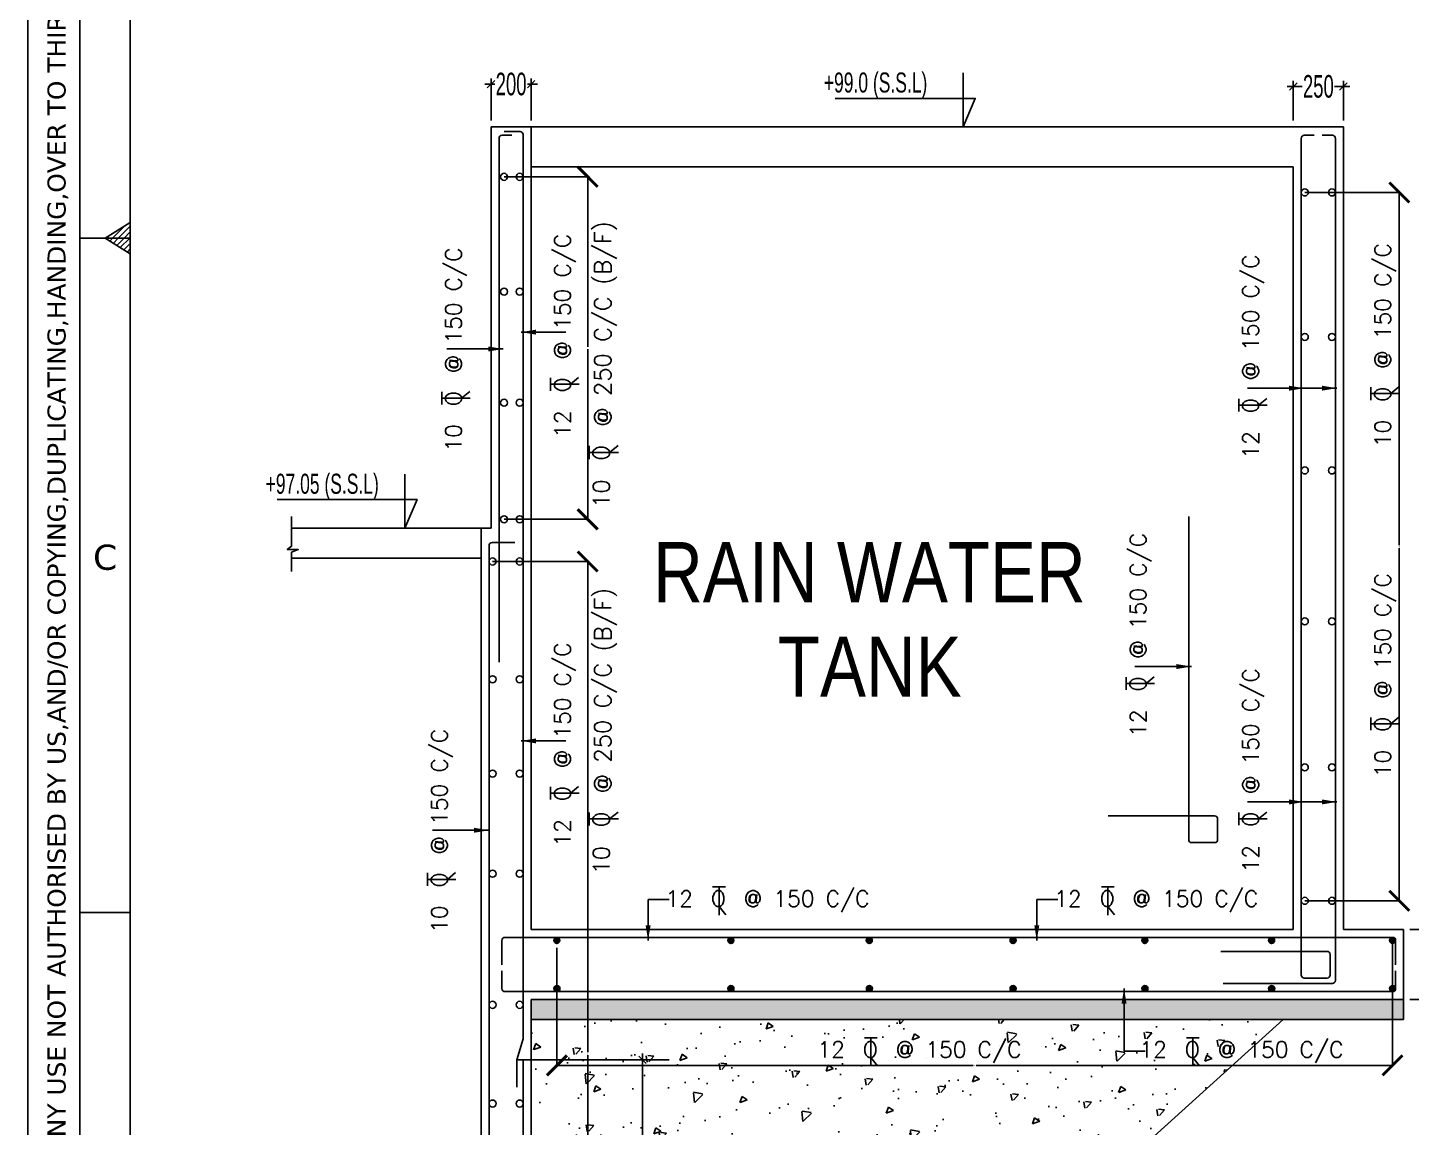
# Model space of a CAD drawing. Extents: x 1878645 to 3043969, y -1160829 to -603973.
# Drawn here: x 2208999 to 2215898, y -720301 to -714820 of the extents above; entities that cross this region are included whole.
import ezdxf
from ezdxf.enums import TextEntityAlignment as Align

# ---------------------------------------------------------------- set-up
doc = ezdxf.new("R2010")
doc.units = 0
doc.header["$LTSCALE"] = 100
doc.header["$PDMODE"] = 66
doc.linetypes.add('CONTINOUS', pattern=[0])
doc.linetypes.add('CONTINULUS', pattern=[0])
doc.layers.get('Defpoints').update_dxf_attribs({"lineweight": 0})
for name, color, linetype in [('A-ANNO-TEXT', 8, 'Continuous'), ('C-HAT', 8, 'Continuous'), ('C-REINF-DOT', 2, 'Continuous'), ('C-RETAINING WALL DETAILS', 4, 'Continuous'), ('CDIM', 3, 'Continuous'), ('Dim', 3, 'Continuous'), ('REINF', 5, 'Continuous'), ('S-DIM', 9, 'Continuous'), ('S-LEVEL MARK', 4, 'Continuous')]:
    doc.layers.add(name, color=color, linetype=linetype)
doc.layers.add('STR-DIM', color=1, linetype='CONTINOUS', lineweight=5)
doc.styles.add('DIM-1', font='ARIALN.TTF')
doc.styles.add('ROMANS', font='simplex.shx', dxfattribs={"width": 0.75})
doc.styles.add('SOBHA', font='swisscl.ttf')
doc.styles.add('sobha.sed', font='swisscl.ttf', dxfattribs={"width": 0.8})
doc.styles.get("Standard").update_dxf_attribs({"font": 'verdana.ttf'})
doc.dimstyles.new('mm ond feet with line', dxfattribs={"dimtxt": 200, "dimasz": 100, "dimexe": 0.18, "dimexo": 0.0625, "dimgap": 0.09, "dimtad": 0, "dimdec": 0, "dimzin": 0, "dimdsep": 46, "dimtxsty": 'Standard', "dimblk": 'ARCHTICK', "dimcen": 0, "dimclrd": 8, "dimclre": 8, "dimclrt": 7, "dimadec": 0, "dimazin": 0, "dimtfac": 1, "dimtdec": 0, "dimtofl": 0, "dimtmove": 0, "dimatfit": 3, "dimfxl": 1, "dimtolj": 1, "dimtzin": 0, "dimarcsym": 0})
doc.dimstyles.new('S-25 MM', dxfattribs={"dimscale": 25, "dimtxt": 2.5, "dimasz": 1.5, "dimexe": 1.15, "dimexo": 1.25, "dimgap": 0.1, "dimtad": 0, "dimdec": 0, "dimrnd": 0.0005, "dimzin": 0, "dimdsep": 46, "dimtxsty": 'sobha.sed', "dimblk": 'OBLIQUE', "dimcen": 0.09, "dimdle": 1.25, "dimclrd": 8, "dimclre": 8, "dimclrt": 6, "dimadec": 0, "dimazin": 0, "dimtfac": 1, "dimtdec": 0, "dimtofl": 0, "dimtmove": 1, "dimatfit": 3, "dimfxl": 1, "dimtolj": 1, "dimtzin": 0, "dimlwd": -1, "dimlwe": -1, "dimarcsym": 0})

# ---------------------------------------------------------------- blocks, each defined once
blk = doc.blocks.new('_OBLIQUE')
at = {"color": 0, "linetype": 'ByBlock'}
blk.add_line((-0.5, -0.5), (0.5, 0.5), dxfattribs=at)
blk = doc.blocks.new('*D127')
at = {"layer": 'Defpoints', "color": 0, "transparency": 16777216}
for p in [(2211509.8, -715101.9), (2211309.8, -715314.8), (2211509.8, -715314.8)]:
    blk.add_point(p, dxfattribs=at)
at = {"layer": 'Dim', "color": 8, "transparency": 16777216}
for p, q in [((2211309.8, -715283.6), (2211309.8, -715073.2)), ((2211509.8, -715283.6), (2211509.8, -715073.2)), ((2211278.6, -715101.9), (2211328.7, -715101.9)), ((2211541.1, -715101.9), (2211490.9, -715101.9))]:
    blk.add_line(p, q, dxfattribs=at)
at = {"layer": 'Dim', "color": 8, "transparency": 16777216, "xscale": 37.5, "yscale": 37.5, "zscale": 37.5, "rotation": 180}
blk.add_blockref('_OBLIQUE', (2211309.8, -715101.9), dxfattribs=at)
at = {"layer": 'Dim', "color": 8, "transparency": 16777216, "xscale": 37.5, "yscale": 37.5, "zscale": 37.5}
blk.add_blockref('_OBLIQUE', (2211509.8, -715101.9), dxfattribs=at)
at = {"layer": 'Dim', "color": 6, "transparency": 16777216, "insert": (2211409.8, -715101.9), "char_height": 112.5, "attachment_point": 5, "style": 'sobha.sed'}
blk.add_mtext('\\A1;200', dxfattribs=at)
blk = doc.blocks.new('*D128')
at = {"layer": 'Defpoints', "color": 0, "transparency": 16777216}
for p in [(2215559.8, -715113.6), (2215309.8, -715314.8), (2215559.8, -715314.8)]:
    blk.add_point(p, dxfattribs=at)
at = {"layer": 'Dim', "color": 8, "transparency": 16777216}
for p, q in [((2215278.6, -715113.6), (2215353.7, -715113.6)), ((2215309.8, -715283.6), (2215309.8, -715084.9)), ((2215591.1, -715113.6), (2215515.9, -715113.6)), ((2215559.8, -715283.6), (2215559.8, -715084.9))]:
    blk.add_line(p, q, dxfattribs=at)
at = {"layer": 'Dim', "color": 8, "transparency": 16777216, "xscale": 37.5, "yscale": 37.5, "zscale": 37.5, "rotation": 180}
blk.add_blockref('_OBLIQUE', (2215309.8, -715113.6), dxfattribs=at)
at = {"layer": 'Dim', "color": 8, "transparency": 16777216, "xscale": 37.5, "yscale": 37.5, "zscale": 37.5}
blk.add_blockref('_OBLIQUE', (2215559.8, -715113.6), dxfattribs=at)
at = {"layer": 'Dim', "color": 6, "transparency": 16777216, "insert": (2215434.8, -715113.6), "char_height": 112.5, "attachment_point": 5, "style": 'sobha.sed'}
blk.add_mtext('\\A1;250', dxfattribs=at)
blk = doc.blocks.new('*X16')
at = {"color": 0}
for p, q in [((-1156.06, 7663.54), (-1154.81, 7664.79)), ((-1155.5, 7663.54), (-1154.31, 7664.73)), ((-1154.93, 7663.54), (-1154.31, 7664.16)), ((-1156.63, 7663.54), (-1156.33, 7663.84)), ((-1156.35, 7663.25), (-1156.06, 7663.54)), ((-1156, 7663.03), (-1155.5, 7663.54)), ((-1155.65, 7662.82), (-1154.93, 7663.54)), ((-1155.31, 7662.6), (-1154.36, 7663.54)), ((-1154.96, 7662.38), (-1154.31, 7663.03)), ((-1154.61, 7662.16), (-1154.31, 7662.47))]:
    blk.add_line(p, q, dxfattribs=at)
blk = doc.blocks.new('*D179')
at = {"layer": 'Defpoints', "color": 0, "transparency": 16777216}
for p in [(2212064.7, -719964.8), (2212109.8, -719964.8), (2212109.8, -722464.8)]:
    blk.add_point(p, dxfattribs=at)
at = {"layer": 'Dim', "color": 8, "transparency": 16777216}
for p, q in [((2212078.6, -719964.8), (2212036, -719964.8)), ((2212064.7, -719933.6), (2212064.7, -721105.5)), ((2212064.7, -722496.1), (2212064.7, -721324.1)), ((2212078.6, -722464.8), (2212036, -722464.8))]:
    blk.add_line(p, q, dxfattribs=at)
at = {"layer": 'Dim', "color": 8, "transparency": 16777216, "xscale": 37.5, "yscale": 37.5, "zscale": 37.5}
for p, rotation in [((2212064.7, -719964.8), 90), ((2212064.7, -722464.8), 270)]:
    blk.add_blockref('_OBLIQUE', p, dxfattribs=dict(at, rotation=rotation))
at = {"layer": 'Dim', "color": 6, "transparency": 16777216, "insert": (2212064.7, -721214.8), "char_height": 112.5, "attachment_point": 5, "rotation": 90, "style": 'sobha.sed'}
blk.add_mtext('\\A1;2500', dxfattribs=at)
blk = doc.blocks.new('_ARCHTICK')
at = {"color": 0, "linetype": 'ByBlock', "const_width": 0.15}
blk.add_lwpolyline([(-0.5, -0.5), (0.5, 0.5)], dxfattribs=at)
blk = doc.blocks.new('*D180')
at = {"layer": 'Defpoints', "color": 0, "ltscale": 0.001, "transparency": 16777216}
for p in [(2211317.3, -717481.1), (2211791.6, -717481.1), (2211317.3, -722387.6)]:
    blk.add_point(p, dxfattribs=at)
at = {"layer": 'Dim', "color": 8, "lineweight": -2, "ltscale": 0.001, "transparency": 16777216}
for p, q in [((2211317.4, -717481.1), (2211791.7, -717481.1)), ((2211791.6, -717481.1), (2211791.6, -719926.9)), ((2211791.6, -722387.6), (2211791.6, -719941.9)), ((2211317.4, -722387.6), (2211791.7, -722387.6))]:
    blk.add_line(p, q, dxfattribs=at)
at = {"layer": 'Dim', "color": 8, "lineweight": -2, "ltscale": 0.001, "transparency": 16777216, "xscale": 100, "yscale": 100, "zscale": 100}
for p, rotation in [((2211791.6, -717481.1), 90), ((2211791.6, -722387.6), 270)]:
    blk.add_blockref('_ARCHTICK', p, dxfattribs=dict(at, rotation=rotation))
at = {"layer": 'Dim', "color": 7, "ltscale": 0.001, "transparency": 16777216, "insert": (2211791.6, -719934.4), "char_height": 4.5, "attachment_point": 5, "rotation": 90}
blk.add_mtext('\\A1;2453', dxfattribs=at)
blk = doc.blocks.new('TOR')
at = {"color": 2}
for p, q in [((-1.08, 3.13), (0.9, 3.13)), ((-0.09, 3.13), (-0.09, -1.3)), ((-0.09, 0.04), (0.95, -1.24))]:
    blk.add_line(p, q, dxfattribs=at)
at = {"color": 2, "style": 'ROMANS'}
blk.add_text('O', height=2.5, dxfattribs=at).set_placement((-1.35, 0.04))
blk.add_attdef('TOR', text='', height=2.5, dxfattribs=at).set_placement((-4.14, 0.04), align=Align.RIGHT)
blk.add_attdef('DIST', (3.77, 0.04), '', height=2.5, dxfattribs=at)
blk = doc.blocks.new('*D181')
at = {"layer": 'Defpoints', "color": 0, "ltscale": 0.001, "transparency": 16777216}
for p in [(2211637.9, -719406.6), (2215804.4, -719370.3), (2211637.9, -719992.7)]:
    blk.add_point(p, dxfattribs=at)
at = {"layer": 'Dim', "color": 8, "lineweight": -2, "ltscale": 0.001, "transparency": 16777216}
for p, q in [((2211637.9, -719406.6), (2211637.9, -719992.9)), ((2215804.4, -719370.4), (2215804.4, -719992.9)), ((2211637.9, -719992.7), (2213713.6, -719992.7)), ((2215804.4, -719992.7), (2213728.6, -719992.7))]:
    blk.add_line(p, q, dxfattribs=at)
at = {"layer": 'Dim', "color": 8, "lineweight": -2, "ltscale": 0.001, "transparency": 16777216, "xscale": 100, "yscale": 100, "zscale": 100, "rotation": 180}
blk.add_blockref('_ARCHTICK', (2211637.9, -719992.7), dxfattribs=at)
at = {"layer": 'Dim', "color": 8, "lineweight": -2, "ltscale": 0.001, "transparency": 16777216, "xscale": 100, "yscale": 100, "zscale": 100}
blk.add_blockref('_ARCHTICK', (2215804.4, -719992.7), dxfattribs=at)
at = {"layer": 'Dim', "color": 7, "ltscale": 0.001, "transparency": 16777216, "insert": (2213721.1, -719992.7), "char_height": 4.5, "attachment_point": 5}
blk.add_mtext('\\A1;2083', dxfattribs=at)
blk = doc.blocks.new('*D182')
at = {"layer": 'Defpoints', "color": 0, "transparency": 16777216}
for p in [(2215859.8, -719314.8), (2215859.8, -719664.8), (2216065.3, -719664.8)]:
    blk.add_point(p, dxfattribs=at)
at = {"layer": 'Dim', "color": 8, "transparency": 16777216}
for p, q in [((2216065.3, -719283.6), (2216065.3, -719408.6)), ((2215891.1, -719314.8), (2216094.1, -719314.8)), ((2216065.3, -719696.1), (2216065.3, -719571)), ((2215891.1, -719664.8), (2216094.1, -719664.8))]:
    blk.add_line(p, q, dxfattribs=at)
at = {"layer": 'Dim', "color": 8, "transparency": 16777216, "xscale": 37.5, "yscale": 37.5, "zscale": 37.5}
for p, rotation in [((2216065.3, -719314.8), 90), ((2216065.3, -719664.8), 270)]:
    blk.add_blockref('_OBLIQUE', p, dxfattribs=dict(at, rotation=rotation))
at = {"layer": 'Dim', "color": 6, "transparency": 16777216, "insert": (2216065.3, -719489.8), "char_height": 112.5, "attachment_point": 5, "rotation": 90, "style": 'sobha.sed'}
blk.add_mtext('\\A1;350', dxfattribs=at)
blk = doc.blocks.new('*D22')
at = {"layer": 'Defpoints', "color": 0, "ltscale": 0.001, "transparency": 16777216}
for p in [(2215367.3, -715641.6), (2215838.4, -715641.6), (2215367.3, -719172.5)]:
    blk.add_point(p, dxfattribs=at)
at = {"layer": 'Dim', "color": 8, "lineweight": -2, "ltscale": 0.001, "transparency": 16777216}
for p, q in [((2215367.4, -715641.6), (2215838.6, -715641.6)), ((2215838.4, -715641.6), (2215838.4, -717399.7)), ((2215838.4, -719172.5), (2215838.4, -717414.4)), ((2215367.4, -719172.5), (2215838.6, -719172.5))]:
    blk.add_line(p, q, dxfattribs=at)
at = {"layer": 'Dim', "color": 8, "lineweight": -2, "ltscale": 0.001, "transparency": 16777216, "xscale": 100, "yscale": 100, "zscale": 100}
for p, rotation in [((2215838.4, -715641.6), 90), ((2215838.4, -719172.5), 270)]:
    blk.add_blockref('_ARCHTICK', p, dxfattribs=dict(at, rotation=rotation))
at = {"layer": 'Dim', "color": 7, "ltscale": 0.001, "transparency": 16777216, "insert": (2215838.4, -717407), "char_height": 4.5, "attachment_point": 5, "rotation": 90}
blk.add_mtext('\\A1;1765', dxfattribs=at)
blk = doc.blocks.new('*D23')
at = {"layer": 'Defpoints', "color": 0, "ltscale": 0.001, "transparency": 16777216}
for p in [(2211374.7, -715563.8), (2211791.7, -715563.8), (2211374.7, -717270.7)]:
    blk.add_point(p, dxfattribs=at)
at = {"layer": 'Dim', "color": 8, "lineweight": -2, "ltscale": 0.001, "transparency": 16777216}
for p, q in [((2211374.7, -715563.8), (2211791.9, -715563.8)), ((2211791.7, -715563.8), (2211791.7, -716411.7)), ((2211791.7, -717270.7), (2211791.7, -716422.8)), ((2211374.7, -717270.7), (2211791.9, -717270.7))]:
    blk.add_line(p, q, dxfattribs=at)
at = {"layer": 'Dim', "color": 8, "lineweight": -2, "ltscale": 0.001, "transparency": 16777216, "xscale": 100, "yscale": 100, "zscale": 100}
for p, rotation in [((2211791.7, -715563.8), 90), ((2211791.7, -717270.7), 270)]:
    blk.add_blockref('_ARCHTICK', p, dxfattribs=dict(at, rotation=rotation))
at = {"layer": 'Dim', "color": 7, "ltscale": 0.001, "transparency": 16777216, "insert": (2211791.7, -716417.2), "char_height": 4.5, "attachment_point": 5, "rotation": 90}
blk.add_mtext('\\A1;853', dxfattribs=at)

msp = doc.modelspace()

# ---------------------------------------------------------------- hatches: boundary and pattern name
at = {"layer": 'C-HAT'}
h = msp.add_hatch(dxfattribs=at)
h.set_pattern_fill('AR-CONC', color=256, scale=0.5, angle=179.157941015)
h.set_pattern_definition([(229.157941, (-94577.18, -147298.846), (-90.9653752, 9.3073908), [9.525, -104.775]), (174.157941, (-94577.18, -147298.85), (16.2159055, -95.7770778), [7.62, -83.820292]), (279.6093857, (-94584.76, -147298.07), (-74.7494695, -86.469683), [8.0950044, -89.0451223]), (225.342141, (-94577.55, -147324.24), (-135.215952, 23.010806), [14.2875, -157.1625]), (275.7934986, (-94588.82, -147322.33), (-120.5073564, -121.955236), [12.1425116, -133.567804]), (170.342092, (-94577.55, -147324.24), (-120.507356, -121.955236), [11.4299835, -125.729866]), (200.157941, (-94590.16, -147317.71), (-75.0475554, 52.2411527), [9.525, -104.775]), (145.157941, (-94590.16, -147317.71), (-32.251106, -91.6299108), [7.62, -83.82]), (250.609386, (-94596.41, -147313.35), (-107.2986613, -39.3887586), [8.0950044, -89.0449688]), (216.657941, (-94577.18, -147298.846), (-2.16545258, -42.25025837), [0, -82.804, 0, -85.09, 0, -84.1375]), (186.657941, (-94577.18, -147298.846), (-34.1423587, -49.5938813), [0, -48.514, 0, -80.899, 0, -32.0675]), (146.657941, (-94548.862, -147299.262), (-67.74588075, 3.86039406), [0, -31.75, 0, -99.06, 0, -131.445]), (136.657941, (-94536.163, -147299.45), (-74.2434282, -11.6234065), [0, -41.275, 0, -65.786, 0, -93.345])])
h.paths.add_polyline_path([(2211509.83566, -719664.8025), (2211509.83566, -719764.8025), (2215859.83566, -719764.8025), (2215859.83566, -719664.8025)])
h = msp.add_hatch(dxfattribs=at)
h.set_pattern_fill('AR-CONC', color=256, scale=2, angle=179)
h.set_pattern_definition([(229, (34400.97, 5e-10), (-363.757492, 38.232438), [38.1, -419.1]), (174, (34400.97, 5e-10), (63.807304, -383.28566), [30.48, -335.28117]), (279.451445, (34370.66, 3.2), (-299.950187, -345.053205), [32.38002, -356.18049]), (225.1842, (34399.2, -101.6), (-540.60803, 93.53381), [57.15, -628.65]), (275.635558, (34354.15, -93.8), (-483.37232, -486.49033), [48.57005, -534.27122]), (170.18415, (34399.2, -101.6), (-483.37232, -486.49033), [45.71993, -502.91946]), (200, (34348.85, -75.3), (-299.61305, 209.791317), [38.1, -419.1]), (145, (34348.85, -75.3), (-130.01428, -366.16264), [30.48, -335.28]), (250.451445, (34323.9, -57.82), (-429.62733, -156.371323), [32.38002, -356.179875]), (216.5, (34400.97, 5e-10), (-9.1276435, -168.976514), [0, -331.216, 0, -340.36, 0, -336.55]), (186.5, (34400.97, 5e-10), (-137.115755, -197.998306), [0, -194.056, 0, -323.596, 0, -128.27]), (146.5, (34514.24, -1.98), (-270.939927, 16.188507), [0, -127, 0, -396.24, 0, -525.78]), (136.5, (34565.03, -2.86), (-297.100748, -45.674816), [0, -165.1, 0, -263.144, 0, -373.38])])
h.paths.add_polyline_path([(2212209.83566, -722514.8025), (2215259.83566, -719764.8025), (2211509.83566, -719764.8025), (2211509.83566, -722164.8025), (2212109.83566, -722164.8025), (2212109.83566, -722514.8025)])
h.paths.add_polyline_path([(2211681.97852, -721947.94565), (2211681.97852, -722097.94565), (2211937.69281, -722097.94565), (2211937.69281, -721947.94565)], flags=24)
at = {"layer": 'C-REINF-DOT'}
h = msp.add_hatch(color=9, dxfattribs=at)
h.dxf.hatch_style = 1
edge = h.paths.add_edge_path()
edge.add_ellipse((2211637.85931, -719370.31481), major_axis=(15, 0), ratio=1, start_angle=0, end_angle=360)
h = msp.add_hatch(color=9, dxfattribs=at)
h.dxf.hatch_style = 1
edge = h.paths.add_edge_path()
edge.add_ellipse((2212505.5964, -719370.31481), major_axis=(15, 0), ratio=1, start_angle=0, end_angle=360)
h = msp.add_hatch(color=9, dxfattribs=at)
h.dxf.hatch_style = 1
edge = h.paths.add_edge_path()
edge.add_ellipse((2213195.63988, -719370.31481), major_axis=(15, 0), ratio=1, start_angle=0, end_angle=360)
h = msp.add_hatch(color=9, dxfattribs=at)
h.dxf.hatch_style = 1
edge = h.paths.add_edge_path()
edge.add_ellipse((2213912.33741, -719370.31481), major_axis=(15, 0), ratio=1, start_angle=0, end_angle=360)
h = msp.add_hatch(color=9, dxfattribs=at)
h.dxf.hatch_style = 1
edge = h.paths.add_edge_path()
edge.add_ellipse((2214569.80374, -719370.31481), major_axis=(15, 0), ratio=1, start_angle=0, end_angle=360)
h = msp.add_hatch(color=9, dxfattribs=at)
h.dxf.hatch_style = 1
edge = h.paths.add_edge_path()
edge.add_ellipse((2215201.54151, -719370.31481), major_axis=(15, 0), ratio=1, start_angle=0, end_angle=360)
h = msp.add_hatch(color=9, dxfattribs=at)
h.dxf.hatch_style = 1
edge = h.paths.add_edge_path()
edge.add_ellipse((2215804.37991, -719370.31481), major_axis=(15, 0), ratio=1, start_angle=0, end_angle=360)
h = msp.add_hatch(color=9, dxfattribs=at)
h.dxf.hatch_style = 1
edge = h.paths.add_edge_path()
edge.add_ellipse((2211638.31506, -719609.8025), major_axis=(15, 0), ratio=1, start_angle=0, end_angle=360)
h = msp.add_hatch(color=9, dxfattribs=at)
h.dxf.hatch_style = 1
edge = h.paths.add_edge_path()
edge.add_ellipse((2212506.05215, -719609.8025), major_axis=(15, 0), ratio=1, start_angle=0, end_angle=360)
h = msp.add_hatch(color=9, dxfattribs=at)
h.dxf.hatch_style = 1
edge = h.paths.add_edge_path()
edge.add_ellipse((2213196.09563, -719609.8025), major_axis=(15, 0), ratio=1, start_angle=0, end_angle=360)
h = msp.add_hatch(color=9, dxfattribs=at)
h.dxf.hatch_style = 1
edge = h.paths.add_edge_path()
edge.add_ellipse((2213912.79316, -719609.8025), major_axis=(15, 0), ratio=1, start_angle=0, end_angle=360)
h = msp.add_hatch(color=9, dxfattribs=at)
h.dxf.hatch_style = 1
edge = h.paths.add_edge_path()
edge.add_ellipse((2214570.25949, -719609.8025), major_axis=(15, 0), ratio=1, start_angle=0, end_angle=360)
h = msp.add_hatch(color=9, dxfattribs=at)
h.dxf.hatch_style = 1
edge = h.paths.add_edge_path()
edge.add_ellipse((2215201.99726, -719609.8025), major_axis=(15, 0), ratio=1, start_angle=0, end_angle=360)
h = msp.add_hatch(color=9, dxfattribs=at)
h.dxf.hatch_style = 1
edge = h.paths.add_edge_path()
edge.add_ellipse((2215804.83566, -719609.8025), major_axis=(15, 0), ratio=1, start_angle=0, end_angle=360)

# ---------------------------------------------------------------- linework, layer by layer
at = {"color": 35}
msp.add_line((2208999.34856, -705537.29556), (2208999.34856, -726212.21588), dxfattribs=at)
for p, q in [((2209260.16754, -705788.08304), (2209260.16754, -725951.39689)), ((2209510.95503, -706038.87053), (2209510.95503, -725951.39689)), ((2209385.56129, -715869.73997), (2209510.95503, -715791.07946)), ((2209260.16754, -715869.73997), (2209510.95503, -715869.73997)), ((2209385.56129, -715869.73997), (2209510.95503, -715948.40047)), ((2209260.16754, -719230.29228), (2209510.95503, -719230.29228))]:
    msp.add_line(p, q)
at = {"layer": 'C-HAT'}
msp.add_line((2212209.83566, -722514.8025), (2215259.83566, -719764.8025), dxfattribs=at)
at = {"layer": 'C-REINF-DOT', "color": 7}
for centre, radius in [((2211374.66491, -715563.77469), 17.5), ((2211452.40586, -715563.77469), 17.5), ((2215367.33566, -715641.58476), 17.5), ((2215502.40586, -715641.58476), 17.5), ((2211374.66491, -716136.09617), 17.5), ((2211452.40586, -716136.09617), 17.5), ((2215367.33566, -716361.83616), 17.5), ((2215502.40586, -716361.83616), 17.5), ((2211374.66491, -716689.90789), 17.5), ((2211452.40586, -716689.90789), 17.5), ((2215367.33566, -717027.50008), 17.5), ((2215502.40586, -717027.50008), 17.5), ((2211374.66491, -717270.69758), 17.5), ((2211452.40586, -717270.69758), 17.5), ((2211317.33566, -717481.14557), 17.5), ((2211452.40586, -717481.14557), 17.5), ((2215367.33566, -717779.59417), 17.5), ((2215502.40586, -717779.59417), 17.5), ((2211317.33566, -718068.2952), 17.5), ((2211452.40586, -718068.2952), 17.5), ((2211317.33566, -718538.35401), 17.5), ((2211452.40586, -718538.35401), 17.5), ((2215367.33566, -718507.42717), 17.5), ((2215502.40586, -718507.42717), 17.5), ((2211317.33566, -719037.43949), 17.5), ((2211452.40586, -719037.43949), 17.5), ((2215367.33566, -719172.48311), 17.5), ((2215502.40586, -719172.48311), 17.5), ((2211637.85931, -719370.31481), 15), ((2212505.5964, -719370.31481), 15), ((2213195.63988, -719370.31481), 15), ((2213912.33741, -719370.31481), 15), ((2214569.80374, -719370.31481), 15), ((2215201.54151, -719370.31481), 15), ((2215804.37991, -719370.31481), 15), ((2211638.31506, -719609.8025), 15), ((2212506.05215, -719609.8025), 15), ((2213196.09563, -719609.8025), 15), ((2213912.79316, -719609.8025), 15), ((2214570.25949, -719609.8025), 15), ((2215201.99726, -719609.8025), 15), ((2215804.83566, -719609.8025), 15), ((2211317.33566, -719690.9496), 17.5), ((2211452.40586, -719690.9496), 17.5), ((2211317.33566, -720182.88224), 17.5), ((2211452.40586, -720182.88224), 17.5)]:
    msp.add_circle(centre, radius, dxfattribs=at)
at = {"layer": 'C-RETAINING WALL DETAILS', "color": 2}
for p, q in [((2211509.83566, -715314.8025), (2211309.83566, -715314.8025)), ((2211309.83566, -717314.8025), (2211309.83566, -715314.8025)), ((2211509.83566, -717314.8025), (2211509.83566, -715314.8025)), ((2211509.83566, -715314.8025), (2215559.83566, -715314.8025)), ((2215559.83566, -715314.8025), (2215559.83566, -719314.8025)), ((2211509.83566, -715514.8025), (2215309.83566, -715514.8025)), ((2215309.83566, -715514.8025), (2215309.83566, -719314.8025)), ((2211309.83566, -717314.8025), (2210315.38069, -717314.8025)), ((2211309.83566, -717314.8025), (2210315.38069, -717314.8025)), ((2211259.83566, -717314.8025), (2211259.83566, -722464.8025)), ((2211509.83566, -717314.8025), (2211509.83566, -719314.8025)), ((2211259.83566, -717464.8025), (2210315.38069, -717464.8025)), ((2211509.83566, -719314.8025), (2215309.83566, -719314.8025)), ((2215559.83566, -719314.8025), (2215859.83566, -719314.8025)), ((2215859.83566, -719314.8025), (2215859.83566, -719664.8025)), ((2211509.83566, -719664.8025), (2211509.83566, -722464.8025)), ((2211509.83566, -719664.8025), (2215859.83566, -719664.8025)), ((2215859.83566, -719664.8025), (2215859.83566, -719764.8025)), ((2211509.83566, -719764.8025), (2215859.83566, -719764.8025))]:
    msp.add_line(p, q, dxfattribs=at)
at = {"layer": 'Dim', "color": 6}
msp.add_line((2211440.6627, -719964.8025), (2212197.8363, -719964.8025), dxfattribs=at)
at = {"layer": 'REINF'}
for p, q in [((2211364.83566, -715356.95582), (2211413.97438, -715356.95582)), ((2215364.83566, -715356.95582), (2215413.97438, -715356.95582)), ((2215453.23303, -715356.95582), (2215504.83566, -715356.95582)), ((2214917.37177, -718749.54189), (2214386.63413, -718749.54189)), ((2214932.37177, -718867.45659), (2214932.37177, -718764.54189)), ((2215478.88288, -719424.32201), (2214948.14524, -719424.32201)), ((2215493.88288, -719542.23671), (2215493.88288, -719439.32201)), ((2211469.83566, -719861.1479), (2211438.53941, -719964.8025)), ((2211438.53941, -719964.8025), (2211438.53941, -720100.75699))]:
    msp.add_line(p, q, dxfattribs=at)
for points in [[(2211375.13282, -715338.57175), (2211454.83566, -715338.57175, -0.4142135624), (2211469.83566, -715353.57175), (2211469.83566, -719861.1479)], [(2210999.83566, -722734.8025), (2211284.83566, -722734.8025, 0.4142135624), (2211299.83566, -722719.8025), (2211299.83566, -717401.58348)], [(2211299.83566, -717401.58348), (2211299.83566, -717401.58348, -0.4142135624), (2211314.83566, -717386.58348), (2211428.53066, -717386.58348)], [(2214917.37177, -718882.45659), (2214803.32455, -718882.45659, -0.4142135624), (2214788.32455, -718867.45659)], [(2215819.83566, -719491.72718), (2215819.83566, -719369.8025, 0.4142135624), (2215804.83566, -719354.8025), (2211379.04121, -719354.8025, 0.4142135624), (2211364.04121, -719369.8025), (2211364.04121, -719491.72718)], [(2215819.83566, -719521.95704), (2215819.83566, -719609.8025, -0.4142135624), (2215804.83566, -719624.8025), (2211379.04121, -719624.8025, -0.4142135624), (2211364.04121, -719609.8025), (2211364.04121, -719521.95704)], [(2215478.88288, -719557.23671), (2215364.83566, -719557.23671, -0.4142135624), (2215349.83566, -719542.23671)], [(2215519.83566, -719569.8025, -0.4142135624), (2215504.83566, -719584.8025), (2214960.98838, -719584.8025)], [(2211469.83566, -719964.8025), (2211469.83566, -722719.8025, 0.4142135624), (2211484.83566, -722734.8025), (2211769.83566, -722734.8025)]]:
    msp.add_lwpolyline(points, format="xyb", dxfattribs=at)
for points in [[(2211349.83566, -717983.27558), (2211349.83566, -715371.95582)], [(2215349.83566, -719542.23671), (2215349.83566, -715371.95582)], [(2215519.83566, -715371.95582), (2215519.83566, -719569.8025)], [(2214788.32455, -718867.45659), (2214788.32455, -717256.99392)]]:
    msp.add_lwpolyline(points, dxfattribs=at)
for centre, start, end in [((2211364.83566, -715371.95582), 90, 180), ((2215364.83566, -715371.95582), 90, 180), ((2215504.83566, -715371.95582), 0, 90), ((2214917.37177, -718764.54189), 0, 90), ((2214803.32455, -718867.45659), 180, 270), ((2214917.37177, -718867.45659), 270, 0), ((2215478.88288, -719439.32201), 0, 90), ((2215364.83566, -719542.23671), 180, 270), ((2215478.88288, -719542.23671), 270, 0)]:
    msp.add_arc(centre, 15, start, end, dxfattribs=at)
at = {"layer": 'S-DIM', "linetype": 'Continuous'}
msp.add_lwpolyline([(2210315.38069, -717256.81003), (2210315.38069, -717405.04865), (2210293.83903, -717421.44971), (2210348.20608, -717421.44971), (2210315.38069, -717434.77561), (2210315.38069, -717530.92577)], dxfattribs=at)
at = {"layer": 'S-LEVEL MARK', "color": 1, "linetype": 'CONTINULUS'}
for points in [[(2213025.91282, -715172.67696), (2213724.42863, -715172.67696), (2213663.33566, -715314.8025), (2213663.33566, -715046.15744)], [(2210242.55484, -717172.67696), (2210941.07065, -717172.67696), (2210879.97768, -717314.8025), (2210879.97768, -717046.15744)]]:
    msp.add_lwpolyline(points, dxfattribs=at)

# ---------------------------------------------------------------- block references
at = {"xscale": 50.15749713560584, "yscale": 50.15749713560584, "zscale": 50.15749713560584}
msp.add_blockref('*X16', (2267408.07034, -1100253.70951), dxfattribs=at)
at = {"layer": 'CDIM'}
ref = msp.add_blockref('TOR', (2211902.3149, -716934.44042), dxfattribs=dict(at, xscale=33.17760000000335, yscale=33.17760000000335, zscale=33.17760000000335, rotation=90.00000000000001))
ref.add_attrib('TOR', '10', dxfattribs={"layer": '0', "color": 7, "height": 82.944, "rotation": 90, "style": 'ROMANS'}).set_placement((2211901.11274, -717071.9524), align=Align.RIGHT)
ref.add_attrib('DIST', '@ 250 C/C (B/F) ', (2211908.48165, -716809.33997), dxfattribs={"layer": '0', "color": 7, "height": 82.944, "rotation": 90, "style": 'ROMANS'})
at = {"layer": 'CDIM', "color": 7}
ref = msp.add_blockref('TOR', (2211706.94082, -716595.12488), dxfattribs=dict(at, xscale=32, yscale=32, zscale=32, rotation=89.99999999998403))
ref.add_attrib('TOR', '12', dxfattribs={"layer": '0', "color": 7, "height": 80, "rotation": 90, "style": 'ROMANS'}).set_placement((2211705.78133, -716727.75604), align=Align.RIGHT)
ref.add_attrib('DIST', '@ 150 C/C ', (2211705.78133, -716474.46473), dxfattribs={"layer": '0', "color": 7, "height": 80, "rotation": 90, "style": 'ROMANS'})
ref = msp.add_blockref('TOR', (2215796.84172, -716641.72228), dxfattribs=dict(at, xscale=32, yscale=32, zscale=32, rotation=89.99999999998403))
ref.add_attrib('TOR', '10', dxfattribs={"layer": '0', "color": 7, "height": 80, "rotation": 90, "style": 'ROMANS'}).set_placement((2215795.68223, -716774.35344), align=Align.RIGHT)
ref.add_attrib('DIST', '@ 150 C/C ', (2215795.68223, -716521.06212), dxfattribs={"layer": '0', "color": 7, "height": 80, "rotation": 90, "style": 'ROMANS'})
ref = msp.add_blockref('TOR', (2211163.94623, -716663.52691), dxfattribs=dict(at, xscale=32, yscale=32, zscale=32, rotation=89.99999999998403))
ref.add_attrib('TOR', '10', dxfattribs={"layer": '0', "color": 7, "height": 80, "rotation": 90, "style": 'ROMANS'}).set_placement((2211162.78673, -716796.15807), align=Align.RIGHT)
ref.add_attrib('DIST', '@ 150 C/C ', (2211162.78673, -716542.86676), dxfattribs={"layer": '0', "color": 7, "height": 80, "rotation": 90, "style": 'ROMANS'})
ref = msp.add_blockref('TOR', (2215138.41569, -716699.17338), dxfattribs=dict(at, xscale=32, yscale=32, zscale=32, rotation=89.99999999998403))
ref.add_attrib('TOR', '12', dxfattribs={"layer": '0', "color": 7, "height": 80, "rotation": 90, "style": 'ROMANS'}).set_placement((2215137.25619, -716831.80454), align=Align.RIGHT)
ref.add_attrib('DIST', '@ 150 C/C ', (2215137.25619, -716578.51322), dxfattribs={"layer": '0', "color": 7, "height": 80, "rotation": 90, "style": 'ROMANS'})
ref = msp.add_blockref('TOR', (2214576.90458, -718086.58674), dxfattribs=dict(at, xscale=32, yscale=32, zscale=32, rotation=89.99999999998403))
ref.add_attrib('TOR', '12', dxfattribs={"layer": '0', "color": 7, "height": 80, "rotation": 90, "style": 'ROMANS'}).set_placement((2214575.74508, -718219.2179), align=Align.RIGHT)
ref.add_attrib('DIST', '@ 150 C/C ', (2214575.74508, -717965.92658), dxfattribs={"layer": '0', "color": 7, "height": 80, "rotation": 90, "style": 'ROMANS'})
ref = msp.add_blockref('TOR', (2215796.84172, -718286.92811), dxfattribs=dict(at, xscale=32, yscale=32, zscale=32, rotation=89.99999999998403))
ref.add_attrib('TOR', '10', dxfattribs={"layer": '0', "color": 7, "height": 80, "rotation": 90, "style": 'ROMANS'}).set_placement((2215795.68223, -718419.55927), align=Align.RIGHT)
ref.add_attrib('DIST', '@ 150 C/C ', (2215795.68223, -718166.26795), dxfattribs={"layer": '0', "color": 7, "height": 80, "rotation": 90, "style": 'ROMANS'})
at = {"layer": 'CDIM'}
ref = msp.add_blockref('TOR', (2211902.3149, -718761.60449), dxfattribs=dict(at, xscale=33.17760000000335, yscale=33.17760000000335, zscale=33.17760000000335, rotation=90.00000000000001))
ref.add_attrib('TOR', '10', dxfattribs={"layer": '0', "color": 7, "height": 82.944, "rotation": 90, "style": 'ROMANS'}).set_placement((2211901.11274, -718899.11648), align=Align.RIGHT)
ref.add_attrib('DIST', '@ 250 C/C (B/F) ', (2211908.48165, -718636.50404), dxfattribs={"layer": '0', "color": 7, "height": 82.944, "rotation": 90, "style": 'ROMANS'})
at = {"layer": 'CDIM', "color": 7}
ref = msp.add_blockref('TOR', (2211706.94082, -718632.67818), dxfattribs=dict(at, xscale=32, yscale=32, zscale=32, rotation=89.99999999998403))
ref.add_attrib('TOR', '12', dxfattribs={"layer": '0', "color": 7, "height": 80, "rotation": 90, "style": 'ROMANS'}).set_placement((2211705.78133, -718765.30934), align=Align.RIGHT)
ref.add_attrib('DIST', '@ 150 C/C ', (2211705.78133, -718512.01803), dxfattribs={"layer": '0', "color": 7, "height": 80, "rotation": 90, "style": 'ROMANS'})
ref = msp.add_blockref('TOR', (2215138.41569, -718761.36686), dxfattribs=dict(at, xscale=32, yscale=32, zscale=32, rotation=89.99999999998403))
ref.add_attrib('TOR', '12', dxfattribs={"layer": '0', "color": 7, "height": 80, "rotation": 90, "style": 'ROMANS'}).set_placement((2215137.25619, -718893.99802), align=Align.RIGHT)
ref.add_attrib('DIST', '@ 150 C/C ', (2215137.25619, -718640.7067), dxfattribs={"layer": '0', "color": 7, "height": 80, "rotation": 90, "style": 'ROMANS'})
ref = msp.add_blockref('TOR', (2211093.21531, -719062.52747), dxfattribs=dict(at, xscale=32, yscale=32, zscale=32, rotation=89.99999999998403))
ref.add_attrib('TOR', '10', dxfattribs={"layer": '0', "color": 7, "height": 80, "rotation": 90, "style": 'ROMANS'}).set_placement((2211092.05581, -719195.15863), align=Align.RIGHT)
ref.add_attrib('DIST', '@ 150 C/C ', (2211092.05581, -718941.86731), dxfattribs={"layer": '0', "color": 7, "height": 80, "rotation": 90, "style": 'ROMANS'})
ref = msp.add_blockref('TOR', (2212449.30204, -719202.88889), dxfattribs=dict(at, xscale=31.99999999999999, yscale=31.99999999999999, zscale=31.99999999999999))
ref.add_attrib('TOR', '12', dxfattribs={"layer": '0', "color": 7, "height": 80, "style": 'ROMANS'}).set_placement((2212316.67088, -719201.7294), align=Align.RIGHT)
ref.add_attrib('DIST', '@ 150 C/C ', (2212569.9622, -719201.7294), dxfattribs={"layer": '0', "color": 7, "height": 80, "style": 'ROMANS'})
ref = msp.add_blockref('TOR', (2214387.34692, -719202.88889), dxfattribs=dict(at, xscale=31.99999999999999, yscale=31.99999999999999, zscale=31.99999999999999))
ref.add_attrib('TOR', '12', dxfattribs={"layer": '0', "color": 7, "height": 80, "style": 'ROMANS'}).set_placement((2214254.71576, -719201.7294), align=Align.RIGHT)
ref.add_attrib('DIST', '@ 150 C/C ', (2214508.00708, -719201.7294), dxfattribs={"layer": '0', "color": 7, "height": 80, "style": 'ROMANS'})
ref = msp.add_blockref('TOR', (2213206.91736, -719955.12514), dxfattribs=dict(at, xscale=31.99999999999999, yscale=31.99999999999999, zscale=31.99999999999999))
ref.add_attrib('TOR', '12', dxfattribs={"layer": '0', "color": 7, "height": 80, "style": 'ROMANS'}).set_placement((2213074.2862, -719953.96564), align=Align.RIGHT)
ref.add_attrib('DIST', '@ 150 C/C ', (2213327.57752, -719953.96564), dxfattribs={"layer": '0', "color": 7, "height": 80, "style": 'ROMANS'})
ref = msp.add_blockref('TOR', (2214812.34008, -719955.12514), dxfattribs=dict(at, xscale=31.99999999999999, yscale=31.99999999999999, zscale=31.99999999999999))
ref.add_attrib('TOR', '12', dxfattribs={"layer": '0', "color": 7, "height": 80, "style": 'ROMANS'}).set_placement((2214679.70892, -719953.96564), align=Align.RIGHT)
ref.add_attrib('DIST', '@ 150 C/C ', (2214933.00023, -719953.96564), dxfattribs={"layer": '0', "color": 7, "height": 80, "style": 'ROMANS'})

# ---------------------------------------------------------------- texts
msp.add_text('THIS DOCUMENT IS THE PROPERTY OF ECO CONSULTANTS, ANY USE NOT AUTHORISED BY US,AND/OR COPYING,DUPLICATING,HANDING,OVER TO THIRD PARTIES EITHER IN FULL OR IN PART WITHOUT PERMISSIONS IS LIABLE TO CLAIMS.', height=90.28349484, rotation=90).set_placement((2209188.411, -724161.05592))
msp.add_text('C', height=125.39374).set_placement((2209325.36283, -717522.4491))
at = {"layer": 'A-ANNO-TEXT', "style": 'DIM-1'}
for s, p in [('RAIN WATER ', (2212117.96111, -717684.17286)), ('TANK', (2212740.12627, -718155.21003))]:
    msp.add_text(s, height=300, dxfattribs=at).set_placement(p)
at = {"layer": 'STR-DIM', "color": 30, "style": 'SOBHA', "width": 0.85}
for s, p in [('+99.0 (S.S.L)', (2212969.19434, -715143.65066)), ('+97.05 (S.S.L)', (2210185.83636, -717143.65066))]:
    msp.add_text(s, height=100, dxfattribs=at).set_placement(p)

# ---------------------------------------------------------------- dimensions: what is measured, and where the dimension line sits
at = {"layer": 'Dim'}
for base, p1, p2, picture, middle in [((2211509.83566, -715101.90993), (2211309.83566, -715314.8025), (2211509.83566, -715314.8025), '*D127', (2211409.83566, -715101.90993)), ((2215559.83566, -715113.6403), (2215309.83566, -715314.8025), (2215559.83566, -715314.8025), '*D128', (2215434.83566, -715113.6403))]:
    dim = msp.add_linear_dim(base=base, p1=p1, p2=p2, dimstyle='S-25 MM', override={"dimtxt": 4.5, "dimblk": 'OBLIQUE'}, dxfattribs=at)
    dim.commit()
    dim.dimension.update_dxf_attribs({"geometry": picture, "text_midpoint": middle})
at = {"layer": 'Dim', "ltscale": 0.001}
for base, p1, p2, angle, picture, middle in [((2211791.74828, -715563.77469), (2211374.66491, -717270.69758), (2211374.66491, -715563.77469), 90, '*D23', (2211791.74828, -716417.23614)), ((2215838.3763, -715641.58476), (2215367.33566, -719172.48311), (2215367.33566, -715641.58476), 90, '*D22', (2215838.3763, -717407.03393)), ((2211791.56828, -717481.14557), (2211317.33566, -722387.63743), (2211317.33566, -717481.14557), 90, '*D180', (2211791.56828, -719934.3915)), ((2211637.85931, -719992.70862), (2215804.37991, -719370.31481), (2211637.85931, -719406.57146), 180, '*D181', (2213721.11961, -719992.70862))]:
    dim = msp.add_linear_dim(base=base, p1=p1, p2=p2, angle=angle, dimstyle='mm ond feet with line', override={"dimtxt": 4.5, "dimlfac": 0.5, "dimblk": 'ARCHTICK'}, dxfattribs=at)
    dim.commit()
    dim.dimension.update_dxf_attribs({"geometry": picture, "text_midpoint": middle})
at = {"layer": 'Dim'}
for base, p1, p2, picture, middle in [((2216065.31564, -719664.8025), (2215859.83566, -719314.8025), (2215859.83566, -719664.8025), '*D182', (2216065.31564, -719489.8025)), ((2212064.70487, -719964.8025), (2212109.83566, -722464.8025), (2212109.83566, -719964.8025), '*D179', (2212064.70487, -721214.8025))]:
    dim = msp.add_linear_dim(base=base, p1=p1, p2=p2, angle=90, dimstyle='S-25 MM', override={"dimtxt": 4.5, "dimblk": 'OBLIQUE'}, dxfattribs=at)
    dim.commit()
    dim.dimension.update_dxf_attribs({"geometry": picture, "text_midpoint": middle})

# ---------------------------------------------------------------- leaders
for points in [[(2211459.50656, -716337.93467), (2211683.34682, -716337.93467)], [(2211370.56658, -716421.83501), (2211088.49648, -716421.83501)], [(2215363.84451, -716617.40571), (2215081.77441, -716617.40571)], [(2215527.51793, -716617.40571), (2215081.77441, -716617.40571)], [(2214802.3334, -718004.81907), (2214520.2633, -718004.81907)], [(2211459.50656, -718375.48796), (2211683.34682, -718375.48796)], [(2215363.84451, -718679.59919), (2215081.77441, -718679.59919)], [(2215527.51793, -718679.59919), (2215081.77441, -718679.59919)], [(2211299.83566, -718820.83556), (2211017.76556, -718820.83556)], [(2212092.8896, -719369.98628), (2212092.8896, -719166.14184), (2212198.1638, -719166.14184)], [(2214030.93448, -719369.98628), (2214030.93448, -719166.14184), (2214136.20869, -719166.14184)], [(2214466.09774, -719609.61872), (2214466.09774, -719922.67068), (2214571.37194, -719922.67068)]]:
    msp.add_leader(points, dimstyle='S-25 MM', override={"dimasz": 3}, dxfattribs=at)

doc.saveas('drawing.dxf')
